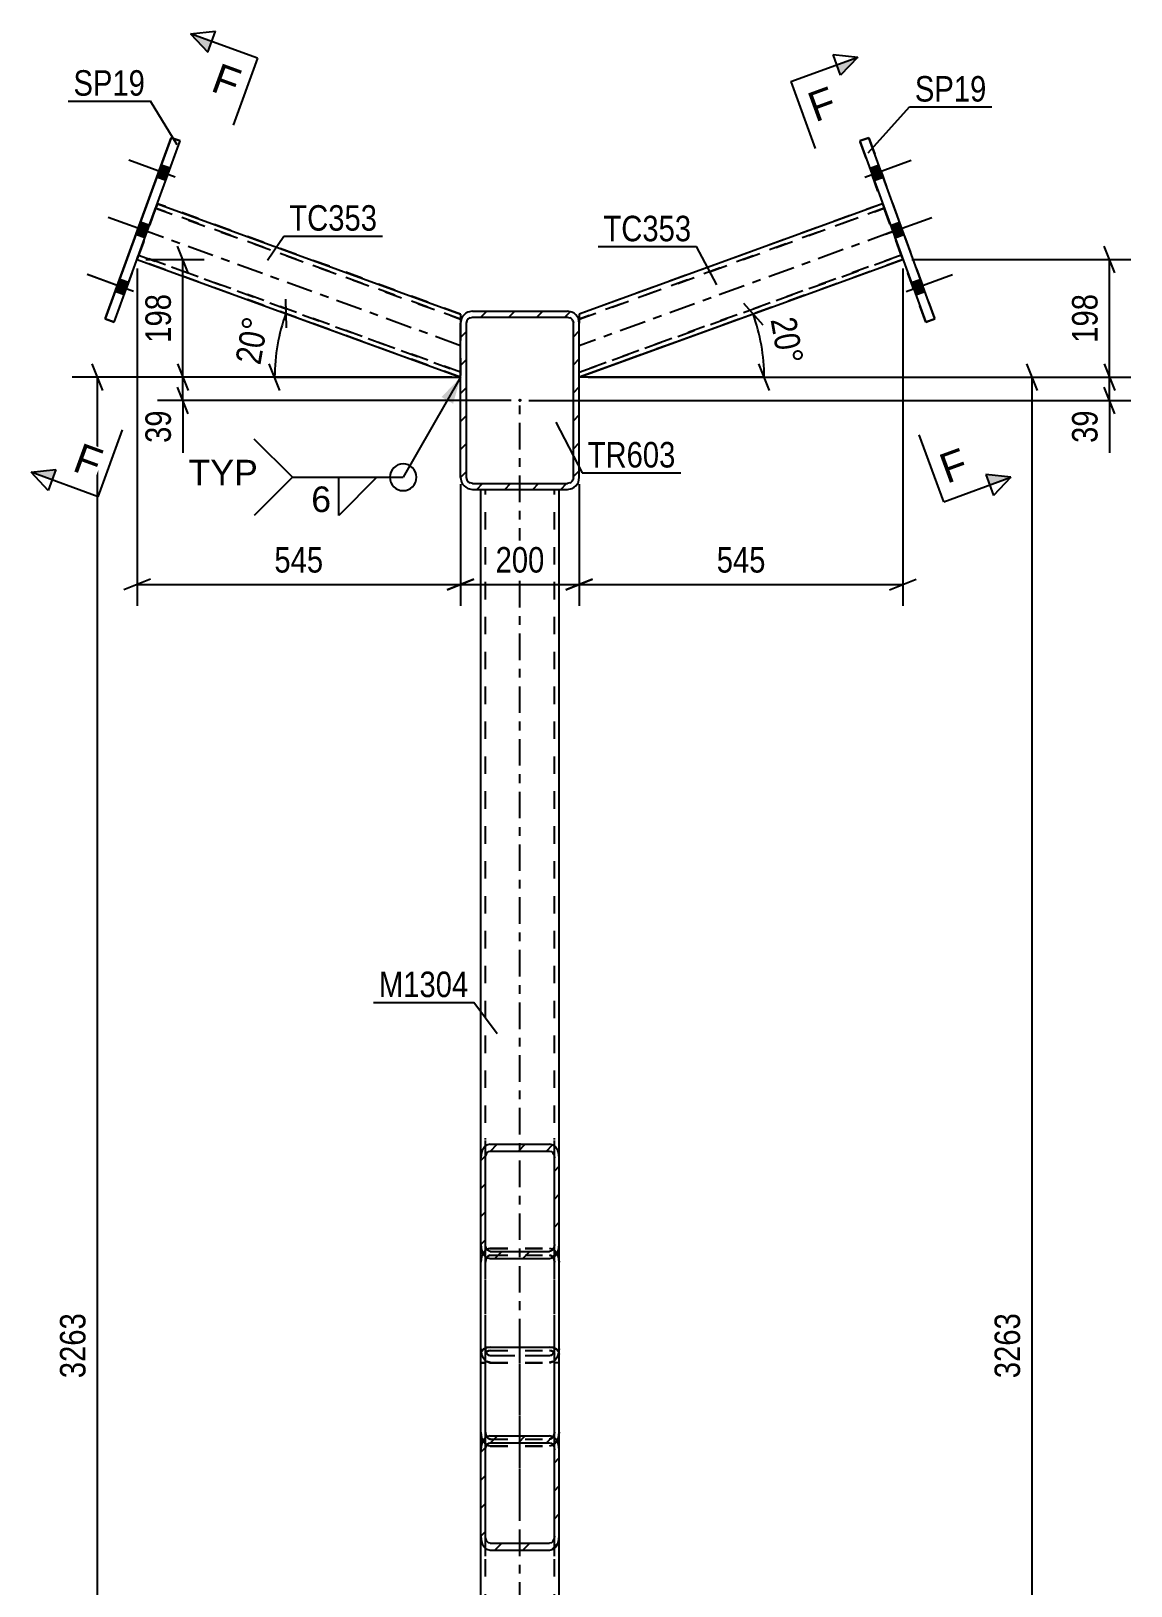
# Model space of a CAD drawing. Header units: millimetres. Extents: x 0 to 841, y 0 to 594.
# Drawn here: x 367.9 to 491.3, y 160.1 to 334.7 of the extents above; entities that cross this region are included whole.
import ezdxf

# ---------------------------------------------------------------- set-up
doc = ezdxf.new("R2010")
doc.units = ezdxf.units.MM
doc.linetypes.add('DXK_LINE_DOT2', pattern=[3.9198, 1.9599, -1.9599])
doc.linetypes.add('DXK_LINE_DOT3', pattern=[5.9187, 2.979, -0.9799, 0.9799, -0.9799])
doc.styles.add('Arial', font='arial.ttf', dxfattribs={"height": 0.2})
doc.styles.add('Arial Narrow', font='ARIALN.TTF', dxfattribs={"height": 0.2})

# ---------------------------------------------------------------- blocks, each defined once
blk = doc.blocks.new('Part-761543086-3606 - 3516')
at = {"color": 7, "linetype": 'DXK_LINE_DOT3'}
blk.add_line((422.75, 168.31), (422.75, 189.53), dxfattribs=at)
at = {"color": 7, "linetype": 'DXK_LINE_DOT2'}
for p, q in [((419.01, 186.86), (418.66, 186.69)), ((419.41, 186.92), (419.01, 186.86)), ((419.41, 186.92), (426.08, 186.92)), ((426.49, 186.86), (426.08, 186.92)), ((426.84, 186.69), (426.49, 186.86)), ((418.43, 186.44), (418.35, 186.14)), ((418.35, 163.45), (418.35, 186.14)), ((418.35, 185.17), (418.88, 185.17)), ((418.66, 186.69), (418.43, 186.44)), ((418.88, 186.14), (418.92, 186.29)), ((418.88, 163.45), (418.88, 186.14)), ((418.92, 186.29), (419.04, 186.42)), ((419.04, 186.42), (419.21, 186.5)), ((419.21, 186.5), (419.41, 186.53)), ((419.41, 186.53), (426.08, 186.53)), ((426.08, 186.53), (426.29, 186.5)), ((426.29, 186.5), (426.46, 186.42)), ((426.46, 186.42), (426.57, 186.29)), ((426.57, 186.29), (426.61, 186.14)), ((426.61, 163.45), (426.61, 186.14)), ((427.15, 185.17), (426.61, 185.17)), ((427.07, 186.44), (426.84, 186.69)), ((427.15, 186.14), (427.07, 186.44)), ((427.15, 163.45), (427.15, 186.14)), ((418.35, 177.38), (418.43, 176.78)), ((418.92, 177.08), (418.88, 177.38)), ((419.41, 176.6), (419.21, 176.66)), ((419.41, 176.6), (426.08, 176.6)), ((426.29, 176.66), (426.08, 176.6)), ((426.61, 177.38), (426.57, 177.08)), ((427.07, 176.78), (427.15, 177.38)), ((419.01, 175.94), (419.21, 175.88)), ((419.21, 175.88), (419.41, 175.82)), ((419.41, 175.82), (426.08, 175.82)), ((426.08, 175.82), (426.46, 175.93)), ((426.46, 175.93), (426.49, 175.94))]:
    blk.add_line(p, q, dxfattribs=at)
for centre, radius, start, end in [((419.81, 177.11), 1.42, 193.295, 235.5337), ((419.61, 177.25), 0.709, 193.295, 235.5337), ((425.88, 177.25), 0.709, 304.4663, 346.705), ((425.69, 177.11), 1.42, 304.4663, 346.705)]:
    blk.add_arc(centre, radius, start, end, dxfattribs=at)
blk = doc.blocks.new('Bolt-761543086-3605 - 3516')
at = {"linetype": 'Continuous'}
for points in [[(462.02, 319.31), (462.52, 317.94), (463.52, 318.3), (463.02, 319.68)], [(462.02, 319.31), (462.52, 317.94), (463.52, 318.3), (463.02, 319.68)], [(462.02, 319.31), (462.52, 317.94), (463.52, 318.3), (463.02, 319.68)], [(464.36, 312.89), (464.86, 311.52), (465.86, 311.88), (465.36, 313.26)], [(464.36, 312.89), (464.86, 311.52), (465.86, 311.88), (465.36, 313.26)], [(466.7, 306.47), (467.2, 305.09), (468.2, 305.46), (467.7, 306.84)], [(466.7, 306.47), (467.2, 305.09), (468.2, 305.46), (467.7, 306.84)], [(466.7, 306.47), (467.2, 305.09), (468.2, 305.46), (467.7, 306.84)]]:
    blk.add_hatch(color=1, dxfattribs=at).paths.add_polyline_path(points)
at = {"color": 1, "linetype": 'Continuous'}
for p, q in [((461.46, 318.33), (466.66, 320.22)), ((461.46, 318.33), (466.66, 320.22)), ((461.46, 318.33), (466.66, 320.22)), ((462.02, 319.31), (463.02, 319.68)), ((462.02, 319.31), (463.02, 319.68)), ((462.02, 319.31), (463.02, 319.68)), ((462.52, 317.94), (463.52, 318.3)), ((462.52, 317.94), (463.52, 318.3)), ((462.52, 317.94), (463.52, 318.3)), ((463.79, 311.91), (468.99, 313.8)), ((463.79, 311.91), (468.99, 313.8)), ((464.36, 312.89), (465.36, 313.26)), ((464.36, 312.89), (465.36, 313.26)), ((464.86, 311.52), (465.86, 311.88)), ((464.86, 311.52), (465.86, 311.88)), ((466.13, 305.49), (471.33, 307.38)), ((466.13, 305.49), (471.33, 307.38)), ((466.13, 305.49), (471.33, 307.38)), ((466.7, 306.47), (467.7, 306.84)), ((466.7, 306.47), (467.7, 306.84)), ((466.7, 306.47), (467.7, 306.84)), ((467.2, 305.09), (468.2, 305.46)), ((467.2, 305.09), (468.2, 305.46)), ((467.2, 305.09), (468.2, 305.46))]:
    blk.add_line(p, q, dxfattribs=at)
blk = doc.blocks.new('Part-761543086-3530 - 3516')
at = {"color": 7, "linetype": 'DXK_LINE_DOT2'}
for p, q in [((381.79, 314.69), (379.93, 309.57)), ((381.8, 314.72), (379.97, 309.69)), ((381.8, 314.72), (379.97, 309.69)), ((381.84, 314.84), (379.98, 309.72)), ((381.83, 314.8), (381.79, 314.69)), ((381.8, 314.72), (382, 315.26)), ((381.92, 315.04), (381.8, 314.72)), ((381.84, 314.84), (381.83, 314.8)), ((381.84, 314.84), (416.08, 302.37)), ((416.08, 302.37), (381.84, 314.84)), ((381.84, 314.84), (381.84, 314.84)), ((382, 315.26), (381.92, 315.04)), ((382.03, 315.34), (382, 315.26)), ((382, 315.26), (382.03, 315.34)), ((416.08, 302.94), (382.03, 315.34)), ((382.03, 315.34), (382.03, 315.34)), ((379.77, 309.15), (379.75, 309.07)), ((379.75, 309.07), (379.78, 309.15)), ((379.97, 309.69), (379.77, 309.15)), ((379.78, 309.15), (379.85, 309.37)), ((379.85, 309.37), (379.97, 309.69)), ((379.93, 309.57), (379.94, 309.61)), ((379.93, 309.57), (416.08, 296.41)), ((416.08, 296.41), (379.93, 309.57)), ((379.93, 309.57), (379.93, 309.57)), ((379.94, 309.61), (379.98, 309.72)), ((416.08, 295.85), (379.75, 309.07)), ((379.75, 309.07), (379.75, 309.07)), ((416.08, 302.94), (416.08, 302.61)), ((416.08, 302.37), (416.08, 302.37)), ((416.08, 301.92), (416.08, 295.85)), ((416.08, 296.41), (416.08, 296.41)), ((416.08, 295.85), (416.08, 295.85))]:
    blk.add_line(p, q, dxfattribs=at)
at = {"color": 2, "linetype": 'Continuous'}
for p, q in [((382.03, 315.34), (416.08, 302.94)), ((379.75, 309.07), (416.08, 295.85)), ((416.08, 302.94), (416.08, 302.94)), ((416.08, 302.94), (416.08, 301.92))]:
    blk.add_line(p, q, dxfattribs=at)
at = {"color": 7, "linetype": 'DXK_LINE_DOT3'}
blk.add_line((416.08, 299.39), (380.89, 312.2), dxfattribs=at)
blk = doc.blocks.new('Part-761543086-3536 - 3516')
at = {"linetype": 'Continuous'}
h = blk.add_hatch(dxfattribs=at)
h.set_pattern_fill('', scale=0.7, style=0, pattern_type=0)
h.set_pattern_definition([(45, (418.348, 165.672), (-1.57154, 1.57154), [])])
h.paths.add_polyline_path([(418.35, 175.4), (418.35, 165.67), (418.43, 165.08), (418.66, 164.57), (419.01, 164.23), (419.41, 164.11), (426.08, 164.11), (426.49, 164.23), (426.84, 164.57), (427.07, 165.08), (427.15, 165.67), (427.15, 175.4), (427.07, 176), (426.84, 176.5), (426.49, 176.84), (426.08, 176.96), (419.41, 176.96), (419.01, 176.84), (418.66, 176.5), (418.43, 176)])
h.paths.add_polyline_path([(419.04, 175.95), (419.21, 176.12), (419.41, 176.18), (426.08, 176.18), (426.29, 176.12), (426.46, 175.95), (426.57, 175.7), (426.61, 175.4), (426.61, 165.67), (426.57, 165.37), (426.46, 165.12), (426.29, 164.95), (426.08, 164.89), (419.41, 164.89), (419.21, 164.95), (419.04, 165.12), (418.92, 165.37), (418.88, 165.67), (418.88, 175.4), (418.92, 175.7)])
at = {"color": 2, "linetype": 'Continuous'}
for p, q in [((418.66, 186.69), (419.01, 186.86)), ((419.01, 186.86), (419.41, 186.92)), ((419.41, 186.92), (426.08, 186.92)), ((426.08, 186.92), (426.49, 186.86)), ((426.49, 186.86), (426.84, 186.69)), ((418.35, 186.14), (418.43, 186.44)), ((418.35, 175.4), (418.35, 186.14)), ((418.43, 186.44), (418.66, 186.69)), ((426.84, 186.69), (427.07, 186.44)), ((427.07, 186.44), (427.15, 186.14)), ((427.15, 175.4), (427.15, 186.14)), ((419.41, 176.96), (419.01, 176.84)), ((419.41, 176.96), (426.08, 176.96)), ((426.49, 176.84), (426.08, 176.96)), ((418.43, 176), (418.35, 175.4)), ((418.35, 165.67), (418.35, 175.4)), ((418.88, 175.4), (418.92, 175.7)), ((418.88, 165.67), (418.88, 175.4)), ((419.21, 176.12), (419.41, 176.18)), ((419.41, 176.18), (426.08, 176.18)), ((426.08, 176.18), (426.29, 176.12)), ((426.57, 175.7), (426.61, 175.4)), ((426.61, 165.67), (426.61, 175.4)), ((427.15, 175.4), (427.07, 176)), ((427.15, 165.67), (427.15, 175.4)), ((418.35, 165.67), (418.43, 165.08)), ((418.92, 165.37), (418.88, 165.67)), ((419.01, 164.23), (419.41, 164.11)), ((419.41, 164.89), (419.21, 164.95)), ((419.41, 164.89), (426.08, 164.89)), ((426.29, 164.95), (426.08, 164.89)), ((426.08, 164.11), (426.49, 164.23)), ((426.61, 165.67), (426.57, 165.37)), ((427.07, 165.08), (427.15, 165.67)), ((419.41, 164.11), (426.08, 164.11))]:
    blk.add_line(p, q, dxfattribs=at)
at = {"color": 7, "linetype": 'DXK_LINE_DOT2'}
for p, q in [((418.35, 185.18), (418.88, 185.18)), ((418.92, 186.29), (418.88, 186.14)), ((418.88, 165.67), (418.88, 186.14)), ((419.04, 186.42), (418.92, 186.29)), ((419.21, 186.5), (419.04, 186.42)), ((419.41, 186.53), (419.21, 186.5)), ((419.41, 186.53), (426.08, 186.53)), ((426.29, 186.5), (426.08, 186.53)), ((426.46, 186.42), (426.29, 186.5)), ((426.57, 186.29), (426.46, 186.42)), ((426.61, 186.14), (426.57, 186.29)), ((426.61, 165.67), (426.61, 186.14)), ((426.61, 185.18), (427.15, 185.18)), ((418.43, 176.77), (418.35, 177.37)), ((418.88, 177.37), (418.92, 177.07)), ((419.21, 176.65), (419.41, 176.59)), ((419.41, 176.59), (426.08, 176.59)), ((426.08, 176.59), (426.29, 176.65)), ((426.57, 177.07), (426.61, 177.37)), ((427.15, 177.37), (427.07, 176.77)), ((418.35, 165.67), (418.35, 175.4)), ((419.41, 175.81), (419.01, 175.93)), ((419.41, 175.81), (426.08, 175.81)), ((426.49, 175.93), (426.08, 175.81)), ((427.15, 165.67), (427.15, 175.4))]:
    blk.add_line(p, q, dxfattribs=at)
at = {"color": 2, "linetype": 'Continuous'}
for centre, radius, start, end in [((419.81, 175.67), 1.42, 124.4663, 166.705), ((425.69, 175.67), 1.42, 13.295, 55.5337), ((419.61, 175.54), 0.709, 124.4663, 166.705), ((425.88, 175.54), 0.709, 13.295, 55.5337), ((419.81, 165.4), 1.42, 193.295, 235.5337), ((419.61, 165.54), 0.709, 193.295, 235.5337), ((425.88, 165.54), 0.709, 304.4663, 346.705), ((425.69, 165.4), 1.42, 304.4663, 346.705)]:
    blk.add_arc(centre, radius, start, end, dxfattribs=at)
at = {"color": 7, "linetype": 'DXK_LINE_DOT2'}
for centre, radius, start, end in [((419.81, 177.1), 1.42, 193.295, 235.5337), ((419.61, 177.23), 0.709, 193.295, 235.5337), ((425.88, 177.23), 0.709, 304.4663, 346.705), ((425.69, 177.1), 1.42, 304.4663, 346.705)]:
    blk.add_arc(centre, radius, start, end, dxfattribs=at)
blk = doc.blocks.new('Part-761543086-3565 - 3516')
at = {"color": 2, "linetype": 'Continuous'}
for p, q in [((463.47, 315.34), (429.41, 302.94)), ((429.41, 295.85), (465.75, 309.07)), ((429.41, 302.94), (429.41, 301.92)), ((429.41, 302.94), (429.41, 302.94))]:
    blk.add_line(p, q, dxfattribs=at)
at = {"color": 7, "linetype": 'DXK_LINE_DOT2'}
for p, q in [((463.47, 315.34), (429.41, 302.94)), ((429.41, 302.37), (463.65, 314.84)), ((463.65, 314.84), (429.41, 302.37)), ((463.47, 315.34), (465.75, 309.07)), ((463.47, 315.34), (463.47, 315.34)), ((463.47, 315.34), (463.83, 314.33)), ((463.65, 314.84), (465.57, 309.57)), ((463.65, 314.84), (463.65, 314.84)), ((429.41, 296.42), (465.57, 309.57)), ((465.57, 309.57), (429.41, 296.42)), ((465.72, 309.15), (465.38, 310.07)), ((465.57, 309.57), (465.57, 309.57)), ((465.75, 309.07), (465.72, 309.15)), ((465.75, 309.07), (429.41, 295.85)), ((465.75, 309.07), (465.75, 309.07)), ((429.41, 302.94), (429.41, 302.61)), ((429.41, 302.37), (429.41, 302.37)), ((429.41, 295.85), (429.41, 301.92)), ((429.41, 296.42), (429.41, 296.42)), ((429.41, 295.85), (429.41, 295.85))]:
    blk.add_line(p, q, dxfattribs=at)
at = {"color": 7, "linetype": 'DXK_LINE_DOT3'}
blk.add_line((464.61, 312.2), (429.41, 299.39), dxfattribs=at)
blk = doc.blocks.new('Part-761543086-3619 - 3516')
at = {"color": 7, "linetype": 'DXK_LINE_DOT3'}
blk.add_line((422.75, 80.59), (422.75, 293.25), dxfattribs=at)
at = {"color": 2, "linetype": 'Continuous'}
for p, q in [((418.35, 208.17), (418.35, 283.25)), ((427.15, 208.17), (427.15, 283.25)), ((418.35, 186.14), (418.35, 186.74)), ((427.15, 186.14), (427.15, 186.74)), ((418.35, 90.59), (418.35, 165.67)), ((427.15, 90.59), (427.15, 165.67))]:
    blk.add_line(p, q, dxfattribs=at)
at = {"color": 7, "linetype": 'DXK_LINE_DOT2'}
for p, q in [((418.35, 283.25), (427.15, 283.25)), ((418.88, 90.59), (418.88, 283.25)), ((426.61, 90.59), (426.61, 283.25)), ((418.35, 186.74), (418.35, 208.17)), ((427.15, 186.74), (427.15, 208.17)), ((418.35, 165.67), (418.35, 186.14)), ((427.15, 165.67), (427.15, 186.14)), ((427.15, 90.59), (418.35, 90.59)), ((418.35, 90.59), (418.43, 90.59))]:
    blk.add_line(p, q, dxfattribs=at)
blk = doc.blocks.new('Part-761543086-3575 - 3516')
at = {"color": 2, "linetype": 'Continuous'}
for p, q in [((383.59, 322.75), (376.18, 302.39)), ((376.18, 302.39), (383.59, 322.75)), ((377.18, 302.02), (384.59, 322.38)), ((384.59, 322.38), (383.59, 322.75)), ((376.18, 302.39), (377.18, 302.02))]:
    blk.add_line(p, q, dxfattribs=at)
at = {"color": 7, "linetype": 'DXK_LINE_DOT2'}
for p, q in [((377.18, 302.02), (384.59, 322.38)), ((383.59, 322.75), (383.59, 322.75)), ((383.59, 322.75), (384.59, 322.38)), ((384.59, 322.38), (384.59, 322.38)), ((376.18, 302.39), (376.18, 302.39)), ((377.18, 302.02), (376.18, 302.39)), ((377.18, 302.02), (377.18, 302.02))]:
    blk.add_line(p, q, dxfattribs=at)
blk = doc.blocks.new('Part-761543086-3590 - 3516')
at = {"color": 2, "linetype": 'Continuous'}
for p, q in [((461.91, 322.75), (460.9, 322.38)), ((460.9, 322.38), (468.31, 302.02)), ((460.9, 322.38), (460.9, 322.38)), ((469.32, 302.39), (461.91, 322.75)), ((461.91, 322.75), (461.91, 322.75)), ((468.31, 302.02), (469.32, 302.39)), ((469.32, 302.39), (469.32, 302.39)), ((468.31, 302.02), (468.31, 302.02))]:
    blk.add_line(p, q, dxfattribs=at)
at = {"color": 7, "linetype": 'DXK_LINE_DOT2'}
for p, q in [((460.9, 322.38), (461.91, 322.75)), ((468.31, 302.02), (460.9, 322.38)), ((461.91, 322.75), (469.32, 302.39)), ((469.32, 302.39), (468.31, 302.02))]:
    blk.add_line(p, q, dxfattribs=at)
blk = doc.blocks.new('Bolt-761543086-3602 - 3516')
at = {"linetype": 'Continuous'}
for points in [[(382.97, 317.94), (383.47, 319.31), (382.47, 319.68), (381.97, 318.3)], [(382.97, 317.94), (383.48, 319.31), (382.47, 319.68), (381.97, 318.3)], [(382.97, 317.94), (383.48, 319.31), (382.47, 319.68), (381.97, 318.3)], [(380.64, 311.51), (381.14, 312.89), (380.14, 313.26), (379.63, 311.88)], [(380.64, 311.51), (381.14, 312.89), (380.14, 313.26), (379.63, 311.88)], [(378.3, 305.09), (378.8, 306.47), (377.8, 306.84), (377.3, 305.46)], [(378.3, 305.09), (378.8, 306.47), (377.8, 306.84), (377.3, 305.46)], [(378.3, 305.09), (378.8, 306.47), (377.8, 306.84), (377.3, 305.46)]]:
    blk.add_hatch(color=1, dxfattribs=at).paths.add_polyline_path(points)
at = {"color": 1, "linetype": 'Continuous'}
for p, q in [((384.04, 318.33), (378.84, 320.22)), ((384.04, 318.33), (378.84, 320.22)), ((384.04, 318.33), (378.84, 320.22)), ((383.47, 319.31), (382.47, 319.68)), ((383.48, 319.31), (382.47, 319.68)), ((383.48, 319.31), (382.47, 319.68)), ((382.97, 317.94), (381.97, 318.3)), ((382.97, 317.94), (381.97, 318.3)), ((382.97, 317.94), (381.97, 318.3)), ((381.7, 311.91), (376.5, 313.8)), ((381.7, 311.91), (376.5, 313.8)), ((381.14, 312.89), (380.14, 313.26)), ((381.14, 312.89), (380.14, 313.26)), ((380.64, 311.51), (379.63, 311.88)), ((380.64, 311.51), (379.63, 311.88)), ((379.36, 305.49), (374.16, 307.38)), ((379.36, 305.49), (374.16, 307.38)), ((379.36, 305.49), (374.17, 307.38)), ((378.8, 306.47), (377.8, 306.84)), ((378.8, 306.47), (377.8, 306.84)), ((378.8, 306.47), (377.8, 306.84)), ((378.3, 305.09), (377.3, 305.46)), ((378.3, 305.09), (377.3, 305.46)), ((378.3, 305.09), (377.3, 305.46))]:
    blk.add_line(p, q, dxfattribs=at)
blk = doc.blocks.new('Part-761543086-3607 - 3516')
at = {"color": 7, "linetype": 'DXK_LINE_DOT2'}
for p, q in [((418.35, 186.73), (418.35, 210.39)), ((418.88, 186.73), (418.88, 210.39)), ((426.61, 186.73), (426.61, 210.39)), ((427.15, 186.73), (427.15, 210.39)), ((419.21, 197.95), (419.01, 197.9)), ((419.41, 198.01), (419.21, 197.95)), ((419.41, 198.01), (426.08, 198.01)), ((426.46, 197.9), (426.08, 198.01)), ((426.49, 197.9), (426.46, 197.9)), ((418.43, 197.05), (418.35, 196.46)), ((418.88, 196.46), (418.92, 196.75)), ((419.21, 197.18), (419.41, 197.24)), ((419.41, 197.24), (426.08, 197.24)), ((426.08, 197.24), (426.29, 197.18)), ((426.57, 196.75), (426.61, 196.46)), ((427.15, 196.46), (427.07, 197.05)), ((418.35, 186.73), (418.43, 186.13)), ((418.92, 186.43), (418.88, 186.73)), ((419.01, 185.29), (419.41, 185.17)), ((419.41, 185.95), (419.21, 186.01)), ((426.08, 185.95), (419.41, 185.95)), ((419.41, 185.17), (426.08, 185.17)), ((426.29, 186.01), (426.08, 185.95)), ((426.08, 185.17), (426.49, 185.29)), ((426.61, 186.73), (426.57, 186.43)), ((427.07, 186.13), (427.15, 186.73))]:
    blk.add_line(p, q, dxfattribs=at)
for centre, radius, start, end in [((419.81, 196.73), 1.42, 124.4663, 166.705), ((425.69, 196.73), 1.42, 13.295, 55.5337), ((419.61, 196.59), 0.709, 124.4663, 166.705), ((425.88, 196.59), 0.709, 13.295, 55.5337), ((419.81, 186.46), 1.42, 193.295, 235.5337), ((419.61, 186.59), 0.709, 193.295, 235.5337), ((425.88, 186.59), 0.709, 304.4663, 346.705), ((425.69, 186.46), 1.42, 304.4663, 346.705)]:
    blk.add_arc(centre, radius, start, end, dxfattribs=at)
blk = doc.blocks.new('Part-761543086-3614 - 3516')
at = {"linetype": 'Continuous'}
h = blk.add_hatch(dxfattribs=at)
h.set_pattern_fill('', scale=0.7, style=0, pattern_type=0)
h.set_pattern_definition([(45, (418.348, 198.4343), (-1.57154, 1.57154), [])])
h.paths.add_polyline_path([(418.35, 208.17), (418.35, 198.43), (418.43, 197.84), (418.66, 197.33), (419.01, 197), (419.41, 196.88), (426.08, 196.88), (426.49, 197), (426.84, 197.33), (427.07, 197.84), (427.15, 198.43), (427.15, 208.17), (427.07, 208.76), (426.84, 209.27), (426.49, 209.6), (426.08, 209.72), (419.41, 209.72), (419.01, 209.6), (418.66, 209.27), (418.43, 208.76)])
h.paths.add_polyline_path([(419.04, 208.72), (419.21, 208.88), (419.41, 208.94), (426.08, 208.94), (426.29, 208.88), (426.46, 208.72), (426.57, 208.46), (426.61, 208.17), (426.61, 198.43), (426.57, 198.14), (426.46, 197.88), (426.29, 197.72), (426.08, 197.66), (419.41, 197.66), (419.21, 197.72), (419.04, 197.88), (418.92, 198.14), (418.88, 198.43), (418.88, 208.17), (418.92, 208.46)])
at = {"color": 2, "linetype": 'Continuous'}
for p, q in [((419.41, 209.72), (419.01, 209.6)), ((419.41, 209.72), (426.08, 209.72)), ((426.49, 209.6), (426.08, 209.72)), ((418.43, 208.76), (418.35, 208.17)), ((418.35, 198.43), (418.35, 208.17)), ((418.88, 208.17), (418.92, 208.46)), ((418.88, 198.43), (418.88, 208.17)), ((419.21, 208.88), (419.41, 208.94)), ((419.41, 208.94), (426.08, 208.94)), ((426.08, 208.94), (426.29, 208.88)), ((426.57, 208.46), (426.61, 208.17)), ((426.61, 198.43), (426.61, 208.17)), ((427.15, 208.17), (427.07, 208.76)), ((427.15, 198.43), (427.15, 208.17)), ((418.35, 186.74), (418.35, 198.43)), ((418.35, 198.43), (418.43, 197.84)), ((418.92, 198.14), (418.88, 198.43)), ((419.41, 197.66), (419.21, 197.72)), ((419.41, 197.66), (426.08, 197.66)), ((426.29, 197.72), (426.08, 197.66)), ((426.61, 198.43), (426.57, 198.14)), ((427.07, 197.84), (427.15, 198.43)), ((427.15, 186.74), (427.15, 198.43)), ((419.01, 197), (419.41, 196.88)), ((419.41, 196.88), (426.08, 196.88)), ((426.08, 196.88), (426.49, 197)), ((418.4, 186.34), (418.35, 186.74)), ((427.15, 186.74), (427.09, 186.34))]:
    blk.add_line(p, q, dxfattribs=at)
at = {"color": 7, "linetype": 'DXK_LINE_DOT2'}
for p, q in [((418.35, 198.43), (418.35, 208.17)), ((418.88, 186.74), (418.88, 208.17)), ((426.61, 186.74), (426.61, 208.17)), ((427.15, 198.43), (427.15, 208.17)), ((419.01, 197.91), (419.41, 198.03)), ((419.41, 198.03), (426.08, 198.03)), ((426.08, 198.03), (426.49, 197.91)), ((418.35, 196.47), (418.43, 197.07)), ((418.92, 196.77), (418.88, 196.47)), ((419.41, 197.25), (419.21, 197.19)), ((419.41, 197.25), (426.08, 197.25)), ((426.29, 197.19), (426.08, 197.25)), ((426.61, 196.47), (426.57, 196.77)), ((427.07, 197.07), (427.15, 196.47)), ((418.43, 186.14), (418.4, 186.34)), ((418.88, 186.74), (418.92, 186.44)), ((419.41, 185.18), (419.01, 185.3)), ((419.21, 186.02), (419.41, 185.96)), ((419.41, 185.96), (426.08, 185.96)), ((419.41, 185.18), (426.08, 185.18)), ((426.08, 185.96), (426.29, 186.02)), ((426.49, 185.3), (426.08, 185.18)), ((426.57, 186.44), (426.61, 186.74)), ((427.09, 186.34), (427.07, 186.14))]:
    blk.add_line(p, q, dxfattribs=at)
at = {"color": 2, "linetype": 'Continuous'}
for centre, radius, start, end in [((419.81, 208.44), 1.42, 124.4663, 166.705), ((425.69, 208.44), 1.42, 13.295, 55.5337), ((419.61, 208.3), 0.709, 124.4663, 166.705), ((425.88, 208.3), 0.709, 13.295, 55.5337), ((419.81, 198.16), 1.42, 193.295, 235.5337), ((419.61, 198.3), 0.709, 193.295, 235.5337), ((425.88, 198.3), 0.709, 304.4663, 346.705), ((425.69, 198.16), 1.42, 304.4663, 346.705)]:
    blk.add_arc(centre, radius, start, end, dxfattribs=at)
at = {"color": 7, "linetype": 'DXK_LINE_DOT2'}
for centre, radius, start, end in [((419.81, 196.74), 1.42, 124.4663, 166.705), ((425.69, 196.74), 1.42, 13.295, 55.5337), ((419.61, 196.6), 0.709, 124.4663, 166.705), ((425.88, 196.6), 0.709, 13.295, 55.5337), ((419.81, 186.47), 1.42, 193.295, 235.5337), ((419.61, 186.6), 0.709, 193.295, 235.5337), ((425.88, 186.6), 0.709, 304.4663, 346.705), ((425.69, 186.47), 1.42, 304.4663, 346.705)]:
    blk.add_arc(centre, radius, start, end, dxfattribs=at)
blk = doc.blocks.new('Part-761543086-3624 - 3516')
at = {"linetype": 'Continuous'}
h = blk.add_hatch(dxfattribs=at)
h.set_pattern_fill('', scale=0.7, style=0, pattern_type=0)
h.set_pattern_definition([(45, (416.0813, 284.5854), (-1.57154, 1.57154), [])])
h.paths.add_polyline_path([(416.08, 301.92), (416.08, 284.59), (416.18, 284.08), (416.47, 283.64), (416.9, 283.35), (417.41, 283.25), (428.08, 283.25), (428.59, 283.35), (429.02, 283.64), (429.31, 284.08), (429.41, 284.59), (429.41, 301.92), (429.31, 302.43), (429.02, 302.86), (428.59, 303.15), (428.08, 303.25), (417.41, 303.25), (416.9, 303.15), (416.47, 302.86), (416.18, 302.43)])
h.paths.add_polyline_path([(416.94, 302.39), (417.16, 302.53), (417.41, 302.59), (428.08, 302.59), (428.34, 302.53), (428.55, 302.39), (428.7, 302.17), (428.75, 301.92), (428.75, 284.59), (428.7, 284.33), (428.55, 284.11), (428.34, 283.97), (428.08, 283.92), (417.41, 283.92), (417.16, 283.97), (416.94, 284.11), (416.8, 284.33), (416.75, 284.59), (416.75, 301.92), (416.8, 302.17)])
blk.add_hatch(color=30, dxfattribs=at).paths.add_polyline_path([(422.75, 293.15, -1), (422.75, 293.35, -1)])
at = {"color": 2, "linetype": 'Continuous'}
for p, q in [((416.18, 302.43), (416.08, 301.92)), ((416.75, 301.92), (416.8, 302.17)), ((417.41, 303.25), (416.9, 303.15)), ((417.16, 302.53), (417.41, 302.59)), ((417.41, 303.25), (428.08, 303.25)), ((417.41, 302.59), (428.08, 302.59)), ((428.59, 303.15), (428.08, 303.25)), ((428.08, 302.59), (428.34, 302.53)), ((428.7, 302.17), (428.75, 301.92)), ((429.41, 301.92), (429.31, 302.43)), ((416.08, 284.59), (416.08, 301.92)), ((416.75, 284.59), (416.75, 301.92)), ((428.75, 284.59), (428.75, 301.92)), ((429.41, 284.59), (429.41, 301.92)), ((416.08, 284.59), (416.18, 284.08)), ((416.8, 284.33), (416.75, 284.59)), ((416.9, 283.35), (417.41, 283.25)), ((417.41, 283.92), (417.16, 283.97)), ((417.41, 283.92), (428.08, 283.92)), ((417.41, 283.25), (428.08, 283.25)), ((428.34, 283.97), (428.08, 283.92)), ((428.08, 283.25), (428.59, 283.35)), ((428.75, 284.59), (428.7, 284.33)), ((429.31, 284.08), (429.41, 284.59))]:
    blk.add_line(p, q, dxfattribs=at)
at = {"color": 7, "linetype": 'DXK_LINE_DOT3'}
blk.add_line((422.75, 293.25), (422.75, 293.25), dxfattribs=at)
at = {"color": 30, "linetype": 'DXK_LINE_DOT3'}
blk.add_line((422.75, 293.25), (422.75, 293.25), dxfattribs=at)
at = {"color": 30, "linetype": 'Continuous'}
blk.add_circle((422.75, 293.25), 0.1, dxfattribs=at)
at = {"color": 2, "linetype": 'Continuous'}
for centre, radius, start, end in [((417.41, 301.92), 1.33, 112.5, 157.5), ((417.41, 301.92), 0.667, 112.5, 157.5), ((428.08, 301.92), 0.667, 22.5, 67.5), ((428.08, 301.92), 1.33, 22.5, 67.5), ((417.41, 284.59), 1.33, 202.5, 247.5), ((417.41, 284.59), 0.667, 202.5, 247.5), ((428.08, 284.59), 0.667, 292.5, 337.5), ((428.08, 284.59), 1.33, 292.5, 337.5)]:
    blk.add_arc(centre, radius, start, end, dxfattribs=at)
blk = doc.blocks.new('StraightDimension-761543086-3811 - 3516')
at = {"color": 7, "linetype": 'Continuous'}
for p, q in [((379.75, 308.07), (379.75, 270.16)), ((416.08, 283.85), (416.08, 270.16)), ((381.25, 273.16), (378.25, 271.96)), ((379.75, 272.56), (416.08, 272.56)), ((414.58, 271.96), (417.58, 273.16))]:
    blk.add_line(p, q, dxfattribs=at)
at = {"color": 0}
blk.add_wipeout([(401.26, 273.31), (401.26, 277.51), (394.57, 277.51), (394.57, 273.31)], dxfattribs=at)
at = {"color": 3, "style": 'Arial Narrow'}
blk.add_text('545', height=2.863, dxfattribs=at).set_placement((395.17, 273.91))
blk = doc.blocks.new('StraightDimension-761543086-3683 - 3516')
at = {"color": 7, "linetype": 'Continuous'}
for p, q in [((385.5, 307.57), (384.3, 310.57)), ((380.75, 309.07), (387.3, 309.07)), ((384.9, 295.85), (384.9, 309.07)), ((384.3, 297.35), (385.5, 294.35)), ((415.08, 295.85), (382.05, 295.85))]:
    blk.add_line(p, q, dxfattribs=at)
at = {"color": 0}
blk.add_wipeout([(384.15, 305.8), (379.95, 305.8), (379.95, 299.12), (384.15, 299.12)], dxfattribs=at)
at = {"color": 3, "style": 'Arial Narrow'}
blk.add_text('198', height=2.863, rotation=90.0002, dxfattribs=at).set_placement((383.55, 299.72))
blk = doc.blocks.new('StraightDimension-761543086-3831 - 3516')
at = {"color": 7, "linetype": 'Continuous'}
for p, q in [((465.75, 308.07), (465.75, 270.16)), ((429.41, 283.85), (429.41, 270.16)), ((430.91, 273.16), (427.91, 271.96)), ((429.41, 272.56), (465.75, 272.56)), ((464.25, 271.96), (467.25, 273.16))]:
    blk.add_line(p, q, dxfattribs=at)
at = {"color": 0}
blk.add_wipeout([(450.92, 273.31), (450.92, 277.51), (444.24, 277.51), (444.24, 273.31)], dxfattribs=at)
at = {"color": 3, "style": 'Arial Narrow'}
blk.add_text('545', height=2.863, dxfattribs=at).set_placement((444.84, 273.91))
blk = doc.blocks.new('AngleDimension-761543086-3795 - 3516')
at = {"color": 7, "linetype": 'Continuous'}
for p, q in [((447.85, 304.16), (450, 301.75)), ((448.93, 302.95), (429.41, 295.85)), ((450.78, 294.35), (449.58, 297.35)), ((450.18, 295.85), (429.41, 295.85)), ((430.41, 295.85), (450.18, 295.85))]:
    blk.add_line(p, q, dxfattribs=at)
blk.add_arc((429.41, 295.85), 20.76, 0, 19.9999, dxfattribs=at)
at = {"color": 0}
blk.add_wipeout([(451.31, 296.43), (455.45, 297.16), (454.32, 303.52), (450.19, 302.79)], dxfattribs=at)
at = {"color": 3, "style": 'Arial Narrow'}
blk.add_text('20°', height=2.863, rotation=-80.0021, dxfattribs=at).set_placement((450.88, 302.31))
blk = doc.blocks.new('StraightDimension-761543086-3821 - 3516')
at = {"color": 7, "linetype": 'Continuous'}
for p, q in [((416.08, 283.85), (416.08, 270.16)), ((429.41, 283.85), (429.41, 270.16)), ((417.58, 273.16), (414.58, 271.96)), ((416.08, 272.56), (429.41, 272.56)), ((427.91, 271.96), (430.91, 273.16))]:
    blk.add_line(p, q, dxfattribs=at)
at = {"color": 0}
blk.add_wipeout([(426.09, 273.31), (426.09, 277.51), (419.41, 277.51), (419.41, 273.31)], dxfattribs=at)
at = {"color": 3, "style": 'Arial Narrow'}
blk.add_text('200', height=2.863, dxfattribs=at).set_placement((420.01, 273.91))
blk = doc.blocks.new('StraightDimension-761543086-3693 - 3516')
at = {"color": 7, "linetype": 'Continuous'}
for p, q in [((384.3, 297.35), (385.5, 294.35)), ((415.08, 295.85), (382.05, 295.85)), ((384.9, 293.25), (384.9, 295.85)), ((385.5, 291.75), (384.3, 294.75)), ((421.75, 293.25), (382.05, 293.25))]:
    blk.add_line(p, q, dxfattribs=at)
at = {"color": 0}
blk.add_wipeout([(384.15, 292.73), (379.95, 292.73), (379.95, 287.87), (384.15, 287.87)], dxfattribs=at)
at = {"color": 7, "linetype": 'Continuous'}
blk.add_line((384.9, 293.25), (384.9, 287.35), dxfattribs=at)
blk.add_line((384.9, 293.25), (384.9, 287.35), dxfattribs=at)
at = {"color": 3, "style": 'Arial Narrow'}
blk.add_text('39', height=2.863, rotation=90.0002, dxfattribs=at).set_placement((383.55, 288.47))
blk = doc.blocks.new('StraightDimension-761543086-3728 - 3516')
at = {"color": 7, "linetype": 'Continuous'}
for p, q in [((375.91, 294.35), (374.71, 297.35)), ((415.08, 295.85), (372.46, 295.85)), ((375.31, 78.32), (375.31, 295.85)), ((374.71, 79.82), (375.91, 76.82)), ((396.29, 78.32), (372.46, 78.32))]:
    blk.add_line(p, q, dxfattribs=at)
at = {"color": 0}
blk.add_wipeout([(374.56, 191.34), (370.36, 191.34), (370.36, 182.83), (374.56, 182.83)], dxfattribs=at)
at = {"color": 3, "style": 'Arial Narrow'}
blk.add_text('3263', height=2.863, rotation=90.0002, dxfattribs=at).set_placement((373.96, 183.43))
blk = doc.blocks.new('AngleDimension-761543086-3803 - 3516')
at = {"color": 7, "linetype": 'Continuous'}
for p, q in [((396.41, 304.6), (396.51, 301.38)), ((396.46, 302.99), (416.08, 295.85)), ((395.8, 294.35), (394.6, 297.35)), ((415.08, 295.85), (395.2, 295.85)), ((395.2, 295.85), (416.08, 295.85))]:
    blk.add_line(p, q, dxfattribs=at)
blk.add_arc((416.08, 295.85), 20.88, 160.0001, 180, dxfattribs=at)
at = {"color": 0}
blk.add_wipeout([(395.19, 302.81), (391.06, 303.54), (389.94, 297.18), (394.07, 296.45)], dxfattribs=at)
at = {"color": 3, "style": 'Arial Narrow'}
blk.add_text('20°', height=2.863, rotation=80.0021, dxfattribs=at).set_placement((393.59, 297.15))
blk = doc.blocks.new('StraightDimension-761543086-3739 - 3516')
at = {"color": 7, "linetype": 'Continuous'}
for p, q in [((489.55, 307.57), (488.35, 310.57)), ((466.75, 309.07), (491.35, 309.07)), ((488.95, 295.85), (488.95, 309.07)), ((488.35, 297.35), (489.55, 294.35)), ((430.41, 295.85), (491.35, 295.85))]:
    blk.add_line(p, q, dxfattribs=at)
at = {"color": 0}
blk.add_wipeout([(488.2, 305.8), (484, 305.8), (484, 299.12), (488.2, 299.12)], dxfattribs=at)
at = {"color": 3, "style": 'Arial Narrow'}
blk.add_text('198', height=2.863, rotation=90.0002, dxfattribs=at).set_placement((487.6, 299.72))
blk = doc.blocks.new('StraightDimension-761543086-3749 - 3516')
at = {"color": 7, "linetype": 'Continuous'}
for p, q in [((488.35, 297.35), (489.55, 294.35)), ((430.41, 295.85), (491.35, 295.85)), ((488.95, 293.25), (488.95, 295.85)), ((489.55, 291.75), (488.35, 294.75)), ((423.75, 293.25), (491.35, 293.25))]:
    blk.add_line(p, q, dxfattribs=at)
at = {"color": 0}
blk.add_wipeout([(488.2, 292.73), (484, 292.73), (484, 287.87), (488.2, 287.87)], dxfattribs=at)
at = {"color": 7, "linetype": 'Continuous'}
blk.add_line((488.95, 293.25), (488.95, 287.35), dxfattribs=at)
blk.add_line((488.95, 293.25), (488.95, 287.35), dxfattribs=at)
at = {"color": 3, "style": 'Arial Narrow'}
blk.add_text('39', height=2.863, rotation=90.0002, dxfattribs=at).set_placement((487.6, 288.47))
blk = doc.blocks.new('StraightDimension-761543086-3784 - 3516')
at = {"color": 7, "linetype": 'Continuous'}
for p, q in [((480.85, 294.35), (479.65, 297.35)), ((430.41, 295.85), (482.65, 295.85)), ((480.25, 78.32), (480.25, 295.85)), ((479.65, 79.82), (480.85, 76.82)), ((449.21, 78.32), (482.65, 78.32))]:
    blk.add_line(p, q, dxfattribs=at)
at = {"color": 0}
blk.add_wipeout([(479.5, 191.34), (475.3, 191.34), (475.3, 182.83), (479.5, 182.83)], dxfattribs=at)
at = {"color": 3, "style": 'Arial Narrow'}
blk.add_text('3263', height=2.863, rotation=90.0002, dxfattribs=at).set_placement((478.9, 183.43))
blk = doc.blocks.new('Mark-761543086-3526 - 3516')
at = {"color": 0}
blk.add_wipeout([(406.72, 312.31), (406.72, 315.31), (396.85, 315.31), (396.85, 312.31)], dxfattribs=at)
blk.add_wipeout([(406.72, 312.31), (406.72, 315.31), (396.85, 315.31), (396.85, 312.31)], dxfattribs=at)
at = {"color": 30, "linetype": 'Continuous'}
for p, q in [((394.39, 309.01), (396.25, 311.71)), ((396.25, 311.71), (407.32, 311.71))]:
    blk.add_line(p, q, dxfattribs=at)
at = {"color": 3, "style": 'Arial Narrow'}
blk.add_text('TC353', height=2.863, dxfattribs=at).set_placement((396.85, 312.31))
blk = doc.blocks.new('Mark-761543086-3561 - 3516')
at = {"color": 0}
blk.add_wipeout([(441.98, 311.12), (441.98, 314.12), (432.12, 314.12), (432.12, 311.12)], dxfattribs=at)
blk.add_wipeout([(441.98, 311.12), (441.98, 314.12), (432.12, 314.12), (432.12, 311.12)], dxfattribs=at)
at = {"color": 30, "linetype": 'Continuous'}
for p in [(431.52, 310.52), (444.86, 306.23)]:
    blk.add_line(p, (442.58, 310.52), dxfattribs=at)
at = {"color": 3, "style": 'Arial Narrow'}
blk.add_text('TC353', height=2.863, dxfattribs=at).set_placement((432.12, 311.12))
blk = doc.blocks.new('Mark-761543086-3571 - 3516')
at = {"color": 0}
blk.add_wipeout([(380.65, 327.47), (380.65, 330.47), (372.61, 330.47), (372.61, 327.47)], dxfattribs=at)
blk.add_wipeout([(380.65, 327.47), (380.65, 330.47), (372.61, 330.47), (372.61, 327.47)], dxfattribs=at)
at = {"color": 30, "linetype": 'Continuous'}
for p in [(372.01, 326.87), (384.25, 321.95)]:
    blk.add_line(p, (381.25, 326.87), dxfattribs=at)
at = {"color": 3, "style": 'Arial Narrow'}
blk.add_text('SP19', height=2.863, dxfattribs=at).set_placement((372.61, 327.47))
blk = doc.blocks.new('Mark-761543086-3586 - 3516')
at = {"color": 0}
blk.add_wipeout([(475.13, 326.81), (475.13, 329.81), (467.09, 329.81), (467.09, 326.81)], dxfattribs=at)
blk.add_wipeout([(475.13, 326.81), (475.13, 329.81), (467.09, 329.81), (467.09, 326.81)], dxfattribs=at)
at = {"color": 30, "linetype": 'Continuous'}
for p, q in [((461.86, 321.04), (466.49, 326.21)), ((466.49, 326.21), (475.73, 326.21))]:
    blk.add_line(p, q, dxfattribs=at)
at = {"color": 3, "style": 'Arial Narrow'}
blk.add_text('SP19', height=2.863, dxfattribs=at).set_placement((467.09, 326.81))
blk = doc.blocks.new('Mark-761543086-3615 - 3516')
at = {"color": 0}
blk.add_wipeout([(416.96, 226.23), (416.96, 229.23), (406.91, 229.23), (406.91, 226.23)], dxfattribs=at)
blk.add_wipeout([(416.96, 226.23), (416.96, 229.23), (406.91, 229.23), (406.91, 226.23)], dxfattribs=at)
at = {"color": 30, "linetype": 'Continuous'}
for p in [(406.31, 225.63), (420.18, 222.09)]:
    blk.add_line(p, (417.56, 225.63), dxfattribs=at)
at = {"color": 3, "style": 'Arial Narrow'}
blk.add_text('M1304', height=2.863, dxfattribs=at).set_placement((406.91, 226.23))
blk = doc.blocks.new('Mark-761543086-3620 - 3516')
at = {"color": 0}
blk.add_wipeout([(440.21, 285.71), (440.21, 288.71), (430.35, 288.71), (430.35, 285.71)], dxfattribs=at)
blk.add_wipeout([(440.21, 285.71), (440.21, 288.71), (430.35, 288.71), (430.35, 285.71)], dxfattribs=at)
at = {"color": 30, "linetype": 'Continuous'}
for p, q in [((426.79, 290.82), (429.75, 285.11)), ((429.75, 285.11), (440.81, 285.11))]:
    blk.add_line(p, q, dxfattribs=at)
at = {"color": 3, "style": 'Arial Narrow'}
blk.add_text('TR603', height=2.863, dxfattribs=at).set_placement((430.35, 285.71))
blk = doc.blocks.new('SectionMark-761543086-3841 - 3516')
at = {"linetype": 'Continuous'}
for points in [[(388.12, 333.55), (387.7, 332.37), (385.77, 334.4)], [(370.63, 285.49), (370.2, 284.31), (367.85, 285.17)]]:
    blk.add_hatch(color=6, dxfattribs=at).paths.add_polyline_path(points)
at = {"color": 6, "linetype": 'Continuous'}
for p, q in [((385.77, 334.4), (388.55, 334.72)), ((385.77, 334.4), (387.7, 332.37)), ((387.7, 332.37), (388.55, 334.72)), ((367.85, 285.17), (370.63, 285.49)), ((369.78, 283.14), (367.85, 285.17)), ((370.63, 285.49), (369.78, 283.14))]:
    blk.add_line(p, q, dxfattribs=at)
at = {"color": 0, "linetype": 'Continuous'}
for points in [[(390.56, 327.08), (391.75, 330.36), (389.08, 331.34), (387.88, 328.05)], [(375.03, 284.42), (376.23, 287.71), (373.55, 288.68), (372.35, 285.39)]]:
    blk.add_wipeout(points, dxfattribs=at)
at = {"color": 6, "linetype": 'Continuous'}
for p, q in [((393.29, 331.67), (385.77, 334.4)), ((393.29, 331.67), (390.56, 324.15)), ((375.37, 282.43), (378.11, 289.95)), ((375.37, 282.43), (367.85, 285.17))]:
    blk.add_line(p, q, dxfattribs=at)
at = {"color": 3, "linetype": 'Continuous', "style": 'Arial'}
for p in [(387.88, 328.05), (372.35, 285.39)]:
    blk.add_text('F', height=3.34, rotation=-20.002, dxfattribs=at).set_placement(p)
blk = doc.blocks.new('SectionMark-761543086-3843 - 3516')
at = {"linetype": 'Continuous'}
for points in [[(458.75, 329.76), (458.33, 330.93), (460.68, 331.79)], [(475.5, 283.75), (475.07, 284.93), (477.85, 284.61)]]:
    blk.add_hatch(color=6, dxfattribs=at).paths.add_polyline_path(points)
at = {"color": 6, "linetype": 'Continuous'}
for p, q in [((458.75, 329.76), (457.9, 332.11)), ((457.9, 332.11), (460.68, 331.79)), ((460.68, 331.79), (458.75, 329.76)), ((477.85, 284.61), (475.07, 284.93)), ((475.07, 284.93), (475.93, 282.58)), ((477.85, 284.61), (475.93, 282.58))]:
    blk.add_line(p, q, dxfattribs=at)
at = {"color": 0, "linetype": 'Continuous'}
for points in [[(458.57, 325.43), (457.37, 328.72), (454.7, 327.75), (455.89, 324.46)], [(473.35, 284.83), (472.15, 288.12), (469.47, 287.15), (470.67, 283.86)]]:
    blk.add_wipeout(points, dxfattribs=at)
at = {"color": 6, "linetype": 'Continuous'}
for p, q in [((453.16, 329.05), (460.68, 331.79)), ((453.16, 329.05), (455.89, 321.53)), ((470.33, 281.87), (467.59, 289.39)), ((470.33, 281.87), (477.85, 284.61))]:
    blk.add_line(p, q, dxfattribs=at)
at = {"color": 3, "linetype": 'Continuous', "style": 'Arial'}
for p in [(455.89, 324.46), (470.67, 283.86)]:
    blk.add_text('F', height=3.34, rotation=20.002, dxfattribs=at).set_placement(p)
blk = doc.blocks.new('WeldMark-761543086-3862 - 3516')
at = {"linetype": 'Continuous'}
blk.add_hatch(color=30, dxfattribs=at).paths.add_polyline_path([(413.94, 293.62), (416.08, 295.85), (415.24, 292.87)])
at = {"color": 30, "linetype": 'Continuous'}
blk.add_line((416.08, 295.85), (409.63, 284.61), dxfattribs=at)
at = {"color": 3, "linetype": 'Continuous'}
for q in [(392.92, 288.9), (392.92, 280.33)]:
    blk.add_line((397.21, 284.61), q, dxfattribs=at)
for start, end in [(90, 270), (270, 90)]:
    blk.add_arc((409.63, 284.61), 1.5, start, end, dxfattribs=at)
at = {"color": 0}
blk.add_wipeout([(401.73, 280.51), (401.73, 283.91), (399.11, 283.91), (399.11, 280.51)], dxfattribs=at)
at = {"color": 30, "linetype": 'Continuous'}
blk.add_line((397.21, 284.61), (409.63, 284.61), dxfattribs=at)
at = {"color": 3, "linetype": 'Continuous'}
for p, q in [((402.39, 284.61), (406.67, 284.61)), ((406.67, 284.61), (402.39, 280.33)), ((402.39, 280.33), (402.39, 284.61))]:
    blk.add_line(p, q, dxfattribs=at)
at = {"color": 3, "style": 'Arial'}
blk.add_text('6', height=2.87, dxfattribs=at).set_placement((399.31, 280.71))
at = {"color": 0, "linetype": 'Continuous'}
blk.add_wipeout([(393.31, 283.71), (393.31, 286.71), (385.53, 286.71), (385.53, 283.71)], dxfattribs=at)
blk.add_wipeout([(393.31, 283.71), (393.31, 286.71), (385.53, 286.71), (385.53, 283.71)], dxfattribs=at)
at = {"color": 3, "linetype": 'Continuous', "style": 'Arial'}
blk.add_text('TYP', height=2.865, dxfattribs=at).set_placement((385.53, 283.71))

msp = doc.modelspace()

# ---------------------------------------------------------------- block references
for name in ['Part-761543086-3575 - 3516', 'Part-761543086-3590 - 3516', 'Bolt-761543086-3602 - 3516', 'Bolt-761543086-3605 - 3516', 'Part-761543086-3530 - 3516', 'Part-761543086-3565 - 3516', 'Part-761543086-3624 - 3516', 'Part-761543086-3619 - 3516', 'Part-761543086-3607 - 3516', 'Part-761543086-3614 - 3516', 'Part-761543086-3606 - 3516', 'Part-761543086-3536 - 3516']:
    msp.add_blockref(name, (0, 0))

# ---------------------------------------------------------------- next in the draw order: block references
for name in ['Mark-761543086-3571 - 3516', 'Mark-761543086-3586 - 3516', 'StraightDimension-761543086-3811 - 3516', 'StraightDimension-761543086-3831 - 3516']:
    msp.add_blockref(name, (0, 0))

# ---------------------------------------------------------------- next in the draw order: block references
for name in ['StraightDimension-761543086-3683 - 3516', 'AngleDimension-761543086-3795 - 3516', 'StraightDimension-761543086-3821 - 3516']:
    msp.add_blockref(name, (0, 0))

# ---------------------------------------------------------------- next in the draw order: block references
for name in ['Mark-761543086-3526 - 3516', 'StraightDimension-761543086-3739 - 3516', 'StraightDimension-761543086-3693 - 3516']:
    msp.add_blockref(name, (0, 0))

# ---------------------------------------------------------------- next in the draw order: block references
for name in ['Mark-761543086-3561 - 3516', 'StraightDimension-761543086-3728 - 3516', 'StraightDimension-761543086-3749 - 3516']:
    msp.add_blockref(name, (0, 0))

# ---------------------------------------------------------------- next in the draw order: block references
for name in ['AngleDimension-761543086-3803 - 3516', 'StraightDimension-761543086-3784 - 3516', 'Mark-761543086-3615 - 3516']:
    msp.add_blockref(name, (0, 0))

# ---------------------------------------------------------------- next in the draw order: block references
for name in ['SectionMark-761543086-3841 - 3516', 'SectionMark-761543086-3843 - 3516', 'Mark-761543086-3620 - 3516']:
    msp.add_blockref(name, (0, 0))

# ---------------------------------------------------------------- next in the draw order: block references
msp.add_blockref('WeldMark-761543086-3862 - 3516', (0, 0))

doc.saveas('drawing.dxf')
